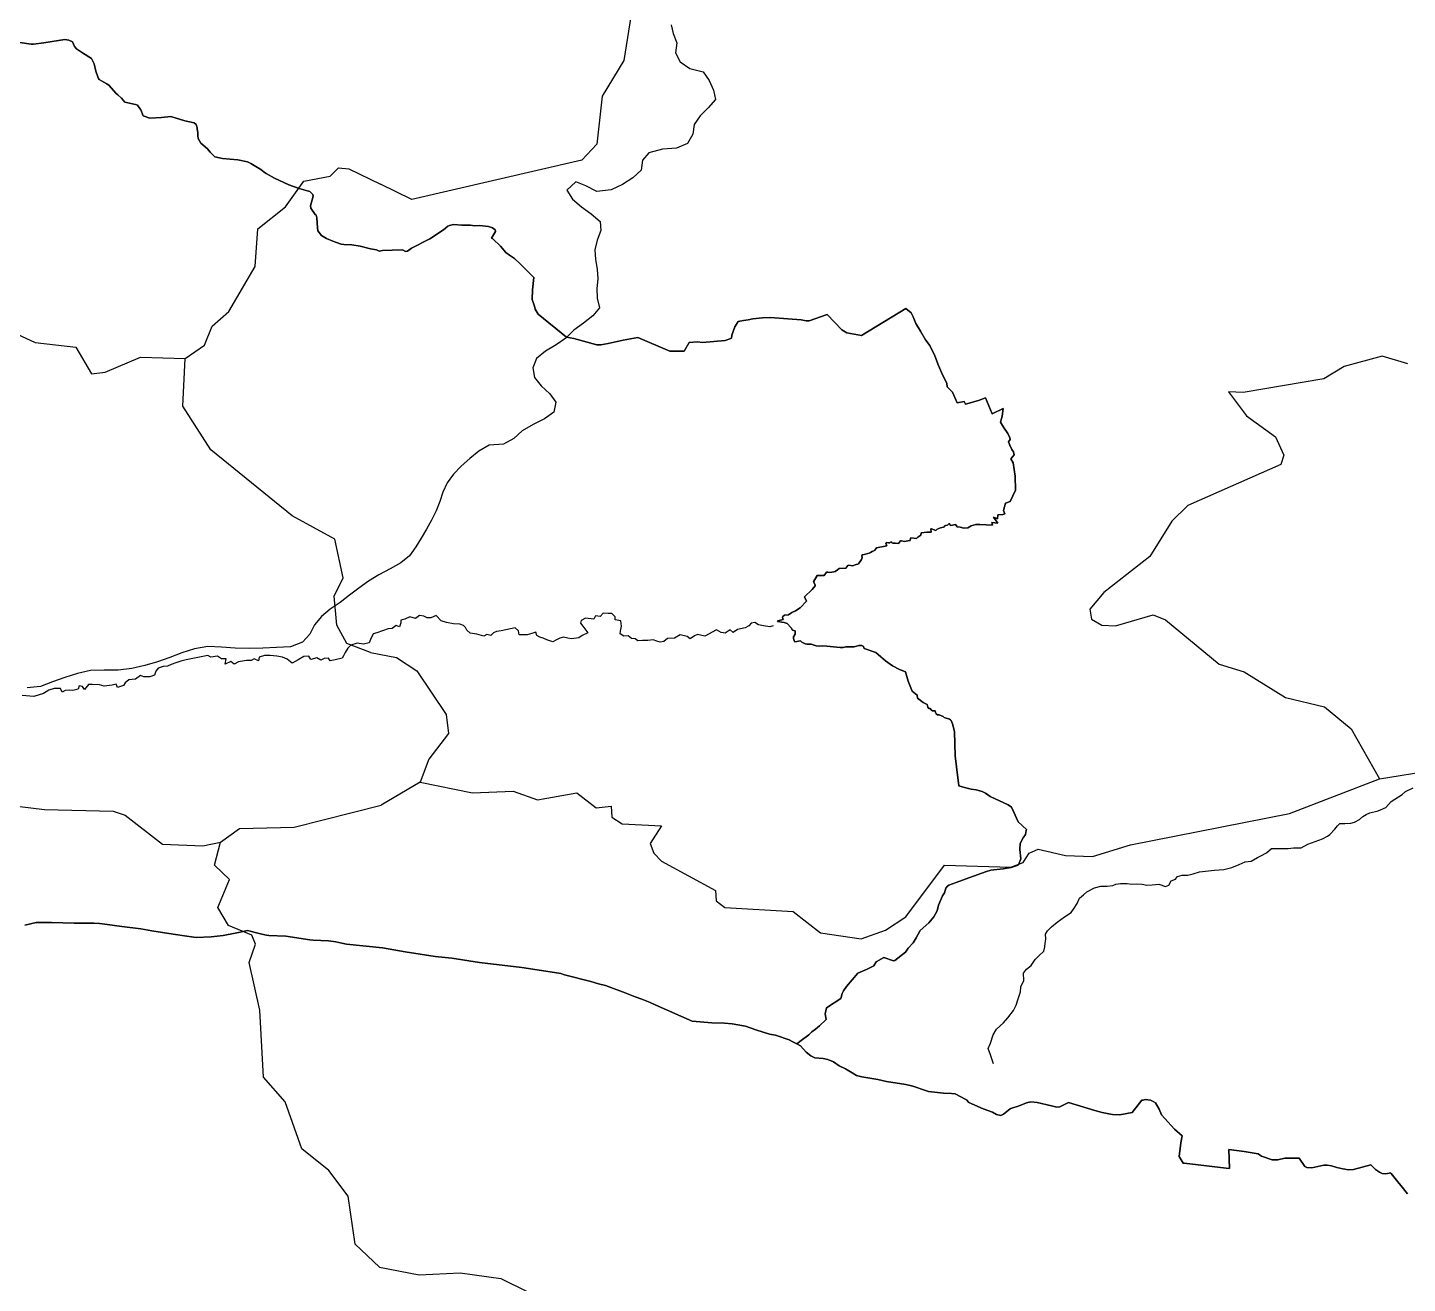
# Model space of a CAD drawing. Header units: metres. Extents: x 13.21 to 19.52, y 42.14 to 46.62.
# Drawn here: x 17.9286 to 18.1841, y 45.2219 to 45.4545 of the extents above; entities that cross this region are included whole.
import ezdxf

# ---------------------------------------------------------------- set-up
doc = ezdxf.new("R2010")
doc.units = ezdxf.units.M
doc.header["$MEASUREMENT"] = 0
for name, color, linetype in [('CESTE', 5, 'Continuous'), ('hr', 9, 'Continuous'), ('PRUGE', 7, 'Continuous'), ('RIJEKE', 4, 'Continuous')]:
    doc.layers.add(name, color=color, linetype=linetype)

msp = doc.modelspace()

# ---------------------------------------------------------------- linework, layer by layer
at = {"layer": 'CESTE'}
msp.add_line((18.0013, 45.31473), (17.99408, 45.31048), dxfattribs=at)
for points in [[(18.07774, 45.48667), (18.05426, 45.47289), (18.0495, 45.4717), (18.04461, 45.46757), (18.04097, 45.46086), (18.03899, 45.44838), (18.03502, 45.44179), (18.03403, 45.43289), (18.03122, 45.42993), (17.99972, 45.42261), (17.99395, 45.4255)], [(17.95779, 45.39321), (17.96136, 45.39568), (17.9628, 45.39917), (17.96589, 45.40191), (17.97072, 45.41021), (17.97122, 45.41719), (17.97634, 45.42128), (17.97978, 45.42604), (17.98464, 45.42696), (17.98616, 45.42847), (17.98809, 45.4283), (17.99395, 45.4255)], [(17.92326, 45.39809), (17.92587, 45.39805), (17.93003, 45.39613), (17.93754, 45.39529), (17.94043, 45.39036), (17.94297, 45.39063), (17.94953, 45.3934), (17.95779, 45.39321)], [(17.99208, 45.33875), (17.98774, 45.34042), (17.98586, 45.3438), (17.9854, 45.34916), (17.98702, 45.35255), (17.98551, 45.35971), (17.97757, 45.36402), (17.96253, 45.37624), (17.95735, 45.38434), (17.95779, 45.39321)], [(18.18419, 45.39218), (18.17943, 45.39364), (18.17241, 45.3917), (18.16863, 45.38942), (18.1537, 45.38687), (18.15098, 45.38698), (18.15431, 45.38254), (18.15966, 45.3787), (18.16118, 45.37527), (18.16064, 45.37354), (18.14345, 45.36595), (18.14047, 45.36303), (18.1364, 45.35649), (18.12785, 45.34985), (18.12529, 45.34678), (18.12561, 45.34491), (18.12748, 45.34381), (18.13002, 45.34368), (18.13702, 45.34568), (18.13931, 45.34475), (18.14923, 45.33654), (18.15384, 45.33514), (18.16153, 45.3304), (18.16871, 45.32869), (18.17366, 45.32462), (18.17892, 45.31533)], [(17.99208, 45.33875), (17.99689, 45.33778), (18.00069, 45.33532), (18.00612, 45.32725), (18.00654, 45.32372), (18.00291, 45.319), (18.0013, 45.31473)], [(18.0013, 45.31473), (18.01099, 45.31276), (18.01851, 45.31303), (18.02302, 45.31143), (18.03031, 45.31271), (18.03389, 45.30996), (18.03664, 45.31025), (18.03681, 45.30821), (18.03872, 45.30702), (18.04598, 45.30663), (18.04389, 45.30333), (18.04456, 45.30156), (18.046, 45.30005), (18.05599, 45.29463), (18.05613, 45.29275), (18.0577, 45.29148), (18.07036, 45.29077), (18.07544, 45.28682), (18.08292, 45.28568), (18.08746, 45.28729), (18.09122, 45.28974), (18.09836, 45.29933), (18.11069, 45.29897), (18.11294, 45.29985), (18.11406, 45.30159), (18.1157, 45.30233), (18.12076, 45.30112), (18.12581, 45.30092), (18.13281, 45.30309), (18.16224, 45.3089), (18.17892, 45.31533)], [(18.17892, 45.31533), (18.18883, 45.31694), (18.19886, 45.3159), (18.2054, 45.31315), (18.21001, 45.30886), (18.23156, 45.29623), (18.24488, 45.2909), (18.24728, 45.29059), (18.26246, 45.29218), (18.26752, 45.29199), (18.27205, 45.29039), (18.27618, 45.28486)], [(17.80484, 45.29053), (17.82897, 45.29631), (17.86445, 45.29868), (17.86886, 45.30038), (17.87404, 45.30105), (17.87604, 45.30409), (17.87786, 45.30545), (17.88019, 45.30576), (17.8851, 45.30447), (17.89764, 45.30522), (17.91016, 45.30344), (17.91245, 45.30404), (17.92178, 45.31006), (17.92416, 45.31058), (17.93172, 45.30966), (17.94443, 45.30937), (17.94669, 45.30859), (17.95358, 45.30322), (17.96105, 45.30291), (17.96434, 45.30362)], [(17.96434, 45.30362), (17.96784, 45.30615), (17.97797, 45.30636), (17.99408, 45.31048)], [(17.99376, 45.22487), (17.98927, 45.22912), (17.98796, 45.23802), (17.98441, 45.24278), (17.97941, 45.24677), (17.97628, 45.2555), (17.97229, 45.26009), (17.97162, 45.27249), (17.96961, 45.28131), (17.97083, 45.28468), (17.97011, 45.28638), (17.96578, 45.28815), (17.96382, 45.29152), (17.96602, 45.29667), (17.96322, 45.29936), (17.96434, 45.30362)], [(17.99376, 45.22487), (18.00111, 45.22344), (18.00872, 45.22382), (18.0162, 45.22279), (18.03071, 45.21561), (18.03069, 45.21212), (18.0328, 45.20693), (18.03738, 45.20052), (18.03734, 45.19516), (18.03478, 45.1921), (18.02752, 45.1906), (18.02578, 45.18926), (18.0239, 45.18545)]]:
    msp.add_lwpolyline(points, dxfattribs=at)
at = {"layer": 'hr'}
for points in [[(18.18409, 45.23845), (18.18106, 45.24222), (18.18093, 45.24234), (18.18074, 45.24231), (18.18011, 45.24216), (18.17944, 45.24225), (18.1789, 45.24249), (18.1782, 45.24298), (18.17742, 45.24373), (18.17733, 45.24381), (18.17408, 45.24297), (18.17318, 45.24292), (18.17213, 45.24311), (18.17101, 45.24335), (18.17001, 45.24363), (18.16923, 45.24378), (18.16862, 45.24376), (18.16637, 45.2433), (18.16549, 45.24332), (18.16512, 45.24354), (18.16402, 45.24505), (18.16139, 45.24509), (18.16007, 45.24476), (18.15906, 45.24474), (18.15708, 45.24543), (18.15691, 45.24555), (18.15648, 45.24588), (18.15388, 45.24628), (18.15103, 45.24667), (18.15112, 45.24314), (18.15051, 45.24321), (18.14273, 45.24416), (18.14257, 45.24417), (18.14183, 45.24539), (18.14213, 45.24794), (18.14236, 45.24921), (18.14098, 45.25046), (18.13858, 45.25312), (18.13815, 45.25413), (18.13742, 45.2553), (18.13704, 45.25556), (18.13654, 45.25579), (18.13553, 45.25592), (18.13515, 45.25584), (18.13492, 45.25579), (18.13313, 45.25353), (18.13087, 45.25309), (18.12948, 45.25313), (18.12911, 45.25322), (18.12759, 45.25354), (18.1262, 45.2539), (18.12131, 45.25535), (18.11976, 45.2546), (18.1192, 45.25449), (18.11821, 45.25479), (18.11554, 45.25539), (18.11438, 45.25552), (18.11355, 45.2553), (18.11222, 45.25475), (18.11069, 45.25429), (18.11056, 45.25418), (18.10932, 45.25323), (18.10878, 45.25296), (18.10803, 45.25316), (18.10726, 45.25358), (18.10555, 45.25418), (18.10291, 45.25536), (18.10247, 45.25588), (18.10235, 45.25593), (18.10038, 45.25696), (18.09969, 45.25703), (18.09822, 45.25709), (18.09544, 45.25744), (18.09504, 45.25754), (18.09252, 45.25842), (18.09122, 45.25872), (18.08761, 45.25929), (18.08606, 45.25966), (18.08307, 45.26013), (18.08209, 45.26039), (18.08129, 45.2609), (18.08003, 45.26162), (18.0789, 45.26219), (18.07784, 45.26289), (18.0768, 45.26336), (18.07593, 45.26351), (18.07439, 45.26368), (18.07364, 45.26401), (18.07278, 45.26472), (18.07171, 45.2659), (18.07105, 45.26622), (18.07184, 45.26689), (18.07323, 45.26793), (18.07379, 45.26847), (18.0745, 45.26898), (18.07523, 45.26958), (18.07644, 45.27075), (18.07631, 45.2718), (18.07652, 45.27292), (18.0792, 45.27465), (18.07944, 45.27558), (18.07969, 45.27606), (18.08025, 45.27684), (18.08235, 45.27931), (18.08409, 45.28007), (18.08529, 45.28072), (18.08571, 45.28144), (18.08715, 45.28225), (18.08893, 45.28162), (18.08921, 45.28167), (18.09113, 45.28322), (18.09164, 45.28395), (18.09255, 45.28495), (18.09312, 45.28587), (18.09389, 45.28724), (18.0955, 45.28867), (18.09643, 45.28974), (18.09699, 45.29087), (18.09725, 45.29196), (18.09802, 45.29365), (18.09838, 45.2942), (18.09864, 45.29505), (18.09891, 45.29542), (18.09921, 45.29565), (18.10055, 45.2961), (18.10287, 45.29701), (18.10613, 45.29819), (18.10696, 45.29841), (18.10926, 45.29865), (18.11075, 45.29891), (18.11149, 45.29917), (18.11185, 45.29929), (18.1121, 45.29939), (18.11251, 45.30053), (18.11233, 45.30227), (18.11236, 45.30335), (18.11295, 45.30441), (18.11335, 45.30502), (18.1135, 45.30576), (18.11358, 45.30594), (18.11201, 45.30736), (18.11115, 45.30927), (18.11077, 45.31011), (18.11018, 45.31054), (18.10683, 45.31207), (18.10598, 45.31269), (18.10537, 45.31298), (18.10427, 45.3133), (18.10331, 45.31339), (18.1021, 45.3137), (18.10101, 45.31403), (18.10057, 45.31757), (18.10037, 45.31959), (18.10025, 45.32407), (18.09987, 45.32552), (18.09963, 45.32612), (18.0995, 45.32623), (18.0993, 45.32637), (18.09832, 45.32666), (18.09812, 45.32687), (18.09739, 45.32716), (18.09708, 45.32718), (18.09686, 45.32739), (18.0967, 45.32761), (18.09668, 45.32795), (18.09618, 45.32791), (18.09599, 45.32806), (18.09575, 45.32835), (18.09547, 45.32835), (18.09531, 45.32859), (18.09514, 45.32908), (18.0944, 45.32946), (18.09335, 45.3303), (18.0933, 45.33081), (18.09237, 45.33157), (18.09167, 45.33343), (18.09117, 45.33512), (18.09003, 45.33557), (18.08876, 45.33627), (18.08743, 45.33721), (18.0866, 45.33791), (18.08569, 45.33875), (18.08349, 45.33948), (18.08341, 45.33986), (18.08332, 45.33993), (18.08305, 45.34003), (18.08249, 45.34005), (18.08166, 45.33979), (18.08012, 45.3398), (18.07962, 45.33967), (18.07905, 45.33968), (18.07659, 45.33993), (18.0758, 45.33996), (18.07523, 45.33992), (18.0746, 45.33996), (18.0737, 45.34028), (18.07291, 45.34029), (18.07258, 45.34035), (18.07196, 45.34066), (18.07169, 45.34087), (18.07069, 45.34071), (18.07062, 45.34076), (18.07045, 45.3413), (18.07039, 45.34164), (18.07075, 45.34213), (18.07073, 45.34274), (18.07025, 45.34286), (18.06998, 45.34331), (18.06924, 45.3441), (18.0687, 45.34426), (18.06748, 45.34446), (18.06754, 45.34462), (18.06853, 45.34485), (18.06837, 45.34523), (18.06843, 45.34541), (18.06878, 45.34562), (18.0695, 45.34571), (18.07012, 45.34613), (18.07077, 45.34643), (18.07164, 45.347), (18.07285, 45.34822), (18.07246, 45.34903), (18.07386, 45.35038), (18.07445, 45.35107), (18.07443, 45.35126), (18.07415, 45.35182), (18.07481, 45.35299), (18.07612, 45.35301), (18.07652, 45.35361), (18.07676, 45.35362), (18.07712, 45.35353), (18.07752, 45.35362), (18.07787, 45.35367), (18.07811, 45.35374), (18.07859, 45.35402), (18.07886, 45.35428), (18.0801, 45.35435), (18.08049, 45.35487), (18.08069, 45.35489), (18.08134, 45.35478), (18.08204, 45.35504), (18.08232, 45.3551), (18.08246, 45.35517), (18.08301, 45.35595), (18.08313, 45.3563), (18.08309, 45.35663), (18.08315, 45.35681), (18.08353, 45.35691), (18.08444, 45.35714), (18.0847, 45.35728), (18.08496, 45.35743), (18.0854, 45.35765), (18.08565, 45.3579), (18.0858, 45.35811), (18.08772, 45.35849), (18.08753, 45.35899), (18.08764, 45.35913), (18.08799, 45.35902), (18.08824, 45.35901), (18.08846, 45.3592), (18.08864, 45.35913), (18.08867, 45.35906), (18.08882, 45.35897), (18.08932, 45.359), (18.08989, 45.35894), (18.09023, 45.3594), (18.09041, 45.35941), (18.09098, 45.35927), (18.09159, 45.35944), (18.09205, 45.35948), (18.09207, 45.3599), (18.09217, 45.35997), (18.09321, 45.35982), (18.09345, 45.36009), (18.09402, 45.36044), (18.09408, 45.36087), (18.09512, 45.361), (18.09588, 45.36104), (18.09584, 45.36162), (18.09596, 45.36164), (18.0968, 45.36134), (18.09703, 45.36155), (18.09762, 45.36181), (18.0982, 45.36192), (18.09829, 45.36198), (18.09843, 45.36222), (18.09857, 45.36228), (18.09893, 45.36231), (18.09921, 45.36257), (18.09937, 45.36259), (18.09944, 45.36233), (18.09955, 45.36224), (18.10041, 45.36245), (18.1007, 45.36198), (18.1013, 45.36197), (18.10194, 45.36178), (18.10267, 45.3618), (18.10329, 45.36221), (18.10416, 45.36246), (18.1049, 45.36246), (18.10726, 45.36231), (18.10712, 45.36281), (18.10826, 45.36266), (18.10797, 45.36311), (18.10743, 45.36378), (18.10819, 45.36351), (18.10825, 45.36421), (18.1092, 45.36428), (18.10957, 45.3644), (18.10933, 45.36506), (18.10968, 45.36638), (18.11052, 45.36672), (18.11151, 45.3688), (18.11144, 45.37138), (18.11111, 45.37384), (18.11063, 45.3746), (18.11127, 45.37532), (18.11117, 45.37592), (18.11083, 45.3763), (18.11047, 45.3771), (18.11025, 45.37772), (18.11056, 45.37815), (18.11047, 45.37849), (18.11012, 45.37928), (18.10931, 45.38044), (18.10876, 45.38139), (18.10904, 45.3825), (18.10923, 45.38395), (18.10721, 45.38296), (18.10595, 45.38587), (18.10465, 45.38543), (18.10225, 45.38471), (18.10201, 45.3852), (18.10075, 45.38498), (18.09988, 45.38694), (18.0989, 45.38795), (18.09878, 45.38862), (18.09803, 45.39017), (18.09728, 45.39189), (18.09656, 45.39369), (18.09568, 45.39557), (18.09488, 45.39664), (18.09392, 45.39822), (18.09307, 45.39969), (18.09256, 45.40093), (18.09221, 45.40166), (18.09121, 45.40246), (18.08304, 45.39746), (18.0803, 45.39791), (18.07939, 45.39847), (18.07665, 45.40132), (18.07335, 45.40018), (18.07276, 45.40013), (18.07186, 45.40033), (18.06608, 45.4008), (18.06471, 45.40072), (18.06291, 45.4005), (18.06205, 45.40036), (18.06119, 45.4002), (18.0602, 45.40001), (18.05957, 45.39903), (18.05898, 45.39751), (18.05894, 45.39696), (18.05879, 45.39691), (18.05776, 45.39649), (18.05356, 45.39614), (18.05262, 45.39627), (18.05112, 45.39617), (18.05017, 45.39454), (18.04755, 45.39456), (18.04158, 45.39708), (18.03891, 45.39659), (18.03611, 45.39599), (18.03476, 45.39571), (18.034, 45.39571), (18.02973, 45.39689), (18.02836, 45.39713), (18.02315, 45.4014), (18.0226, 45.40231), (18.02245, 45.40289), (18.02201, 45.4041), (18.02208, 45.40588), (18.02236, 45.40819), (18.01977, 45.41079), (18.01879, 45.41168), (18.01781, 45.4123), (18.01714, 45.41284), (18.01616, 45.414), (18.01472, 45.41533), (18.01452, 45.4155), (18.01525, 45.41671), (18.01517, 45.41699), (18.01467, 45.4174), (18.01392, 45.41766), (18.01228, 45.41781), (18.01137, 45.41776), (18.01063, 45.41787), (18.00901, 45.41788), (18.00748, 45.41801), (18.00671, 45.41779), (18.00642, 45.41771), (18.00564, 45.41699), (18.00311, 45.41534), (17.99971, 45.41359), (17.99893, 45.41304), (17.99857, 45.41301), (17.99805, 45.41334), (17.99609, 45.41323), (17.9943, 45.41318), (17.99369, 45.41306), (17.99321, 45.4133), (17.99209, 45.41352), (17.99021, 45.414), (17.98866, 45.41422), (17.98713, 45.41428), (17.98664, 45.41438), (17.98515, 45.41491), (17.98395, 45.41543), (17.98304, 45.41597), (17.98237, 45.4168), (17.98229, 45.41737), (17.98218, 45.41925), (17.98203, 45.41971), (17.98188, 45.41987), (17.98107, 45.42102), (17.981, 45.42147), (17.9815, 45.42324), (17.9814, 45.42357), (17.98084, 45.4241), (17.9806, 45.42418), (17.97891, 45.42468), (17.97695, 45.42537), (17.97431, 45.42656), (17.97276, 45.42744), (17.9724, 45.42772), (17.9718, 45.42819), (17.97151, 45.42838), (17.96997, 45.42931), (17.96935, 45.42959), (17.96755, 45.42997), (17.96467, 45.43025), (17.96325, 45.43053), (17.96241, 45.43142), (17.96194, 45.432), (17.96067, 45.43306), (17.96017, 45.43393), (17.96011, 45.4344), (17.96011, 45.43503), (17.95999, 45.43566), (17.95999, 45.43592), (17.95984, 45.43653), (17.95943, 45.43683), (17.9577, 45.4372), (17.95513, 45.43803), (17.95337, 45.43785), (17.95127, 45.43771), (17.95003, 45.43815), (17.94956, 45.43922), (17.94936, 45.43949), (17.94898, 45.44012), (17.9486, 45.44023), (17.94658, 45.44069), (17.94597, 45.44139), (17.94531, 45.44203), (17.94495, 45.44232), (17.94372, 45.44372), (17.9433, 45.44407), (17.94271, 45.44437), (17.94184, 45.44487), (17.94174, 45.44503), (17.94163, 45.44533), (17.94125, 45.44639), (17.94092, 45.44773), (17.94046, 45.44877), (17.93876, 45.44978), (17.93764, 45.45052), (17.9373, 45.451), (17.93689, 45.45182), (17.93622, 45.45213), (17.93548, 45.45226), (17.93164, 45.45167), (17.92973, 45.45142), (17.92925, 45.45143), (17.92716, 45.45171)], [(17.92716, 45.45171), (17.92925, 45.45143), (17.92973, 45.45142), (17.93164, 45.45167), (17.93548, 45.45226), (17.93622, 45.45213), (17.93689, 45.45182), (17.9373, 45.451), (17.93764, 45.45052), (17.93876, 45.44978), (17.94046, 45.44877), (17.94092, 45.44773), (17.94125, 45.44639), (17.94163, 45.44533), (17.94174, 45.44503), (17.94184, 45.44487), (17.94271, 45.44437), (17.9433, 45.44407), (17.94372, 45.44372), (17.94495, 45.44232), (17.94531, 45.44203), (17.94597, 45.44139), (17.94658, 45.44069), (17.9486, 45.44023), (17.94898, 45.44012), (17.94936, 45.43949), (17.94956, 45.43922), (17.95003, 45.43815), (17.95127, 45.43771), (17.95337, 45.43785), (17.95513, 45.43803), (17.9577, 45.4372), (17.95943, 45.43683), (17.95984, 45.43653), (17.95999, 45.43592), (17.95999, 45.43566), (17.96011, 45.43503), (17.96011, 45.4344), (17.96017, 45.43393), (17.96067, 45.43306), (17.96194, 45.432), (17.96241, 45.43142), (17.96325, 45.43053), (17.96467, 45.43025), (17.96755, 45.42997), (17.96935, 45.42959), (17.96997, 45.42931), (17.97151, 45.42838), (17.9718, 45.42819), (17.9724, 45.42772), (17.97276, 45.42744), (17.97431, 45.42656), (17.97695, 45.42537), (17.97891, 45.42468), (17.9806, 45.42418), (17.98084, 45.4241), (17.9814, 45.42357), (17.9815, 45.42324), (17.981, 45.42147), (17.98107, 45.42102), (17.98188, 45.41987), (17.98203, 45.41971), (17.98218, 45.41925), (17.98229, 45.41737), (17.98237, 45.4168), (17.98304, 45.41597), (17.98395, 45.41543), (17.98515, 45.41491), (17.98664, 45.41438), (17.98713, 45.41428), (17.98866, 45.41422), (17.99021, 45.414), (17.99209, 45.41352), (17.99321, 45.4133), (17.99369, 45.41306), (17.9943, 45.41318), (17.99609, 45.41323), (17.99805, 45.41334), (17.99857, 45.41301), (17.99893, 45.41304), (17.99971, 45.41359), (18.00311, 45.41534), (18.00564, 45.41699), (18.00642, 45.41771), (18.00671, 45.41779), (18.00748, 45.41801), (18.00901, 45.41788), (18.01063, 45.41787), (18.01137, 45.41776), (18.01228, 45.41781), (18.01392, 45.41766), (18.01467, 45.4174), (18.01517, 45.41699), (18.01525, 45.41671), (18.01452, 45.4155), (18.01472, 45.41533), (18.01616, 45.414), (18.01714, 45.41284), (18.01781, 45.4123), (18.01879, 45.41168), (18.01977, 45.41079), (18.02236, 45.40819), (18.02208, 45.40588), (18.02201, 45.4041), (18.02245, 45.40289), (18.0226, 45.40231), (18.02315, 45.4014), (18.02836, 45.39713), (18.02973, 45.39689), (18.034, 45.39571), (18.03476, 45.39571), (18.03611, 45.39599), (18.03891, 45.39659), (18.04158, 45.39708), (18.04755, 45.39456), (18.05017, 45.39454), (18.05112, 45.39617), (18.05262, 45.39627), (18.05356, 45.39614), (18.05776, 45.39649), (18.05879, 45.39691), (18.05894, 45.39696), (18.05898, 45.39751), (18.05957, 45.39903), (18.0602, 45.40001), (18.06119, 45.4002), (18.06205, 45.40036), (18.06291, 45.4005), (18.06471, 45.40072), (18.06608, 45.4008), (18.07186, 45.40033), (18.07276, 45.40013), (18.07335, 45.40018), (18.07665, 45.40132), (18.07939, 45.39847), (18.0803, 45.39791), (18.08304, 45.39746), (18.09121, 45.40246), (18.09221, 45.40166), (18.09256, 45.40093), (18.09307, 45.39969), (18.09392, 45.39822), (18.09488, 45.39664), (18.09568, 45.39557), (18.09656, 45.39369), (18.09728, 45.39189), (18.09803, 45.39017), (18.09878, 45.38862), (18.0989, 45.38795), (18.09988, 45.38694), (18.10075, 45.38498), (18.10201, 45.3852), (18.10225, 45.38471), (18.10465, 45.38543), (18.10595, 45.38587), (18.10721, 45.38296), (18.10923, 45.38395), (18.10904, 45.3825), (18.10876, 45.38139), (18.10931, 45.38044), (18.11012, 45.37928), (18.11047, 45.37849), (18.11056, 45.37815), (18.11025, 45.37772), (18.11047, 45.3771), (18.11083, 45.3763), (18.11117, 45.37592), (18.11127, 45.37532), (18.11063, 45.3746), (18.11111, 45.37384), (18.11144, 45.37138), (18.11151, 45.3688), (18.11052, 45.36672), (18.10968, 45.36638), (18.10933, 45.36506), (18.10957, 45.3644), (18.1092, 45.36428), (18.10825, 45.36421), (18.10819, 45.36351), (18.10743, 45.36378), (18.10797, 45.36311), (18.10826, 45.36266), (18.10712, 45.36281), (18.10726, 45.36231), (18.1049, 45.36246), (18.10416, 45.36246), (18.10329, 45.36221), (18.10267, 45.3618), (18.10194, 45.36178), (18.1013, 45.36197), (18.1007, 45.36198), (18.10041, 45.36245), (18.09955, 45.36224), (18.09944, 45.36233), (18.09937, 45.36259), (18.09921, 45.36257), (18.09893, 45.36231), (18.09857, 45.36228), (18.09843, 45.36222), (18.09829, 45.36198), (18.0982, 45.36192), (18.09762, 45.36181), (18.09703, 45.36155), (18.0968, 45.36134), (18.09596, 45.36164), (18.09584, 45.36162), (18.09588, 45.36104), (18.09512, 45.361), (18.09408, 45.36087), (18.09402, 45.36044), (18.09345, 45.36009), (18.09321, 45.35982), (18.09217, 45.35997), (18.09207, 45.3599), (18.09205, 45.35948), (18.09159, 45.35944), (18.09098, 45.35927), (18.09041, 45.35941), (18.09023, 45.3594), (18.08989, 45.35894), (18.08932, 45.359), (18.08882, 45.35897), (18.08867, 45.35906), (18.08864, 45.35913), (18.08846, 45.3592), (18.08824, 45.35901), (18.08799, 45.35902), (18.08764, 45.35913), (18.08753, 45.35899), (18.08772, 45.35849), (18.0858, 45.35811), (18.08565, 45.3579), (18.0854, 45.35765), (18.08496, 45.35743), (18.0847, 45.35728), (18.08444, 45.35714), (18.08353, 45.35691), (18.08315, 45.35681), (18.08309, 45.35663), (18.08313, 45.3563), (18.08301, 45.35595), (18.08246, 45.35517), (18.08232, 45.3551), (18.08204, 45.35504), (18.08134, 45.35478), (18.08069, 45.35489), (18.08049, 45.35487), (18.0801, 45.35435), (18.07886, 45.35428), (18.07859, 45.35402), (18.07811, 45.35374), (18.07787, 45.35367), (18.07752, 45.35362), (18.07712, 45.35353), (18.07676, 45.35362), (18.07652, 45.35361), (18.07612, 45.35301), (18.07481, 45.35299), (18.07415, 45.35182), (18.07443, 45.35126), (18.07445, 45.35107), (18.07386, 45.35038), (18.07246, 45.34903), (18.07285, 45.34822), (18.07164, 45.347), (18.07077, 45.34643), (18.07012, 45.34613), (18.0695, 45.34571), (18.06878, 45.34562), (18.06843, 45.34541), (18.06837, 45.34523), (18.06853, 45.34485), (18.06754, 45.34462), (18.06748, 45.34446), (18.0687, 45.34426), (18.06924, 45.3441), (18.06998, 45.34331), (18.07025, 45.34286), (18.07073, 45.34274), (18.07075, 45.34213), (18.07039, 45.34164), (18.07045, 45.3413), (18.07062, 45.34076), (18.07069, 45.34071), (18.07169, 45.34087), (18.07196, 45.34066), (18.07258, 45.34035), (18.07291, 45.34029), (18.0737, 45.34028), (18.0746, 45.33996), (18.07523, 45.33992), (18.0758, 45.33996), (18.07659, 45.33993), (18.07905, 45.33968), (18.07962, 45.33967), (18.08012, 45.3398), (18.08166, 45.33979), (18.08249, 45.34005), (18.08305, 45.34003), (18.08332, 45.33993), (18.08341, 45.33986), (18.08349, 45.33948), (18.08569, 45.33875), (18.0866, 45.33791), (18.08743, 45.33721), (18.08876, 45.33627), (18.09003, 45.33557), (18.09117, 45.33512), (18.09167, 45.33343), (18.09237, 45.33157), (18.0933, 45.33081), (18.09335, 45.3303), (18.0944, 45.32946), (18.09514, 45.32908), (18.09531, 45.32859), (18.09547, 45.32835), (18.09575, 45.32835), (18.09599, 45.32806), (18.09618, 45.32791), (18.09668, 45.32795), (18.0967, 45.32761), (18.09686, 45.32739), (18.09708, 45.32718), (18.09739, 45.32716), (18.09812, 45.32687), (18.09832, 45.32666), (18.0993, 45.32637), (18.0995, 45.32623), (18.09963, 45.32612), (18.09987, 45.32552), (18.10025, 45.32407), (18.10037, 45.31959), (18.10057, 45.31757), (18.10101, 45.31403), (18.1021, 45.3137), (18.10331, 45.31339), (18.10427, 45.3133), (18.10537, 45.31298), (18.10598, 45.31269), (18.10683, 45.31207), (18.11018, 45.31054), (18.11077, 45.31011), (18.11115, 45.30927), (18.11201, 45.30736), (18.11358, 45.30594), (18.1135, 45.30576), (18.11335, 45.30502), (18.11295, 45.30441), (18.11236, 45.30335), (18.11233, 45.30227), (18.11251, 45.30053), (18.1121, 45.29939), (18.11185, 45.29929), (18.11149, 45.29917), (18.11075, 45.29891), (18.10926, 45.29865), (18.10696, 45.29841), (18.10613, 45.29819), (18.10287, 45.29701), (18.10055, 45.2961), (18.09921, 45.29565), (18.09891, 45.29542), (18.09864, 45.29505), (18.09838, 45.2942), (18.09802, 45.29365), (18.09725, 45.29196), (18.09699, 45.29087), (18.09643, 45.28974), (18.0955, 45.28867), (18.09389, 45.28724), (18.09312, 45.28587), (18.09255, 45.28495), (18.09164, 45.28395), (18.09113, 45.28322), (18.08921, 45.28167), (18.08893, 45.28162), (18.08715, 45.28225), (18.08571, 45.28144), (18.08529, 45.28072), (18.08409, 45.28007), (18.08235, 45.27931), (18.08025, 45.27684), (18.07969, 45.27606), (18.07944, 45.27558), (18.0792, 45.27465), (18.07652, 45.27292), (18.07631, 45.2718), (18.07644, 45.27075), (18.07523, 45.26958), (18.0745, 45.26898), (18.07379, 45.26847), (18.07323, 45.26793), (18.07184, 45.26689), (18.07105, 45.26622), (18.0702, 45.26666), (18.06964, 45.26696), (18.06708, 45.26784), (18.06596, 45.26801), (18.06347, 45.26886), (18.06153, 45.26951), (18.06115, 45.2696), (18.05908, 45.26993), (18.05763, 45.27006), (18.0553, 45.27014), (18.05164, 45.27043), (18.0448, 45.27346), (18.04385, 45.27392), (18.04234, 45.27454), (18.04113, 45.27495), (18.03925, 45.27569), (18.03611, 45.27686), (18.03561, 45.27703), (18.03431, 45.27736), (18.03289, 45.27777), (18.02803, 45.27902), (18.02731, 45.27927), (18.02618, 45.27948), (18.02014, 45.28037), (18.01231, 45.28134), (18.00716, 45.28213), (18.00405, 45.2824), (17.99852, 45.28328), (17.9943, 45.28405), (17.98767, 45.28473), (17.98677, 45.28488), (17.9857, 45.28515), (17.98433, 45.2853), (17.98151, 45.28546), (17.98087, 45.28553), (17.97642, 45.28619), (17.9733, 45.28632), (17.97282, 45.28638), (17.97196, 45.28654), (17.97099, 45.28678), (17.96979, 45.28713), (17.96926, 45.28721), (17.96798, 45.28696), (17.96707, 45.28676), (17.96481, 45.28629), (17.96257, 45.28604), (17.95979, 45.28595), (17.95811, 45.28616), (17.95556, 45.28657), (17.95164, 45.28719), (17.94955, 45.28757), (17.94607, 45.28795), (17.94293, 45.28839), (17.94189, 45.28851), (17.94085, 45.28858), (17.93725, 45.28858), (17.93302, 45.28871), (17.93241, 45.28873), (17.93201, 45.28874), (17.93019, 45.28869), (17.92807, 45.28824)], [(17.92807, 45.28824), (17.93019, 45.28869), (17.93201, 45.28874), (17.93241, 45.28873), (17.93302, 45.28871), (17.93725, 45.28858), (17.94085, 45.28858), (17.94189, 45.28851), (17.94293, 45.28839), (17.94607, 45.28795), (17.94955, 45.28757), (17.95164, 45.28719), (17.95556, 45.28657), (17.95811, 45.28616), (17.95979, 45.28595), (17.96257, 45.28604), (17.96481, 45.28629), (17.96707, 45.28676), (17.96798, 45.28696), (17.96926, 45.28721), (17.96979, 45.28713), (17.97099, 45.28678), (17.97196, 45.28654), (17.97282, 45.28638), (17.9733, 45.28632), (17.97642, 45.28619), (17.98087, 45.28553), (17.98151, 45.28546), (17.98433, 45.2853), (17.9857, 45.28515), (17.98677, 45.28488), (17.98767, 45.28473), (17.9943, 45.28405), (17.99852, 45.28328), (18.00405, 45.2824), (18.00716, 45.28213), (18.01231, 45.28134), (18.02014, 45.28037), (18.02618, 45.27948), (18.02731, 45.27927), (18.02803, 45.27902), (18.03289, 45.27777), (18.03431, 45.27736), (18.03561, 45.27703), (18.03611, 45.27686), (18.03925, 45.27569), (18.04113, 45.27495), (18.04234, 45.27454), (18.04385, 45.27392), (18.0448, 45.27346), (18.05164, 45.27043), (18.0553, 45.27014), (18.05763, 45.27006), (18.05908, 45.26993), (18.06115, 45.2696), (18.06153, 45.26951), (18.06347, 45.26886), (18.06596, 45.26801), (18.06708, 45.26784), (18.06964, 45.26696), (18.0702, 45.26666), (18.07105, 45.26622), (18.07171, 45.2659), (18.07278, 45.26472), (18.07364, 45.26401), (18.07439, 45.26368), (18.07593, 45.26351), (18.0768, 45.26336), (18.07784, 45.26289), (18.0789, 45.26219), (18.08003, 45.26162), (18.08129, 45.2609), (18.08209, 45.26039), (18.08307, 45.26013), (18.08606, 45.25966), (18.08761, 45.25929), (18.09122, 45.25872), (18.09252, 45.25842), (18.09504, 45.25754), (18.09544, 45.25744), (18.09822, 45.25709), (18.09969, 45.25703), (18.10038, 45.25696), (18.10235, 45.25593), (18.10247, 45.25588), (18.10291, 45.25536), (18.10555, 45.25418), (18.10726, 45.25358), (18.10803, 45.25316), (18.10878, 45.25296), (18.10932, 45.25323), (18.11056, 45.25418), (18.11069, 45.25429), (18.11222, 45.25475), (18.11355, 45.2553), (18.11438, 45.25552), (18.11554, 45.25539), (18.11821, 45.25479), (18.1192, 45.25449), (18.11976, 45.2546), (18.12131, 45.25535), (18.1262, 45.2539), (18.12759, 45.25354), (18.12911, 45.25322), (18.12948, 45.25313), (18.13087, 45.25309), (18.13313, 45.25353), (18.13492, 45.25579), (18.13515, 45.25584), (18.13553, 45.25592), (18.13654, 45.25579), (18.13704, 45.25556), (18.13742, 45.2553), (18.13815, 45.25413), (18.13858, 45.25312), (18.14098, 45.25046), (18.14236, 45.24921), (18.14213, 45.24794), (18.14183, 45.24539), (18.14257, 45.24417), (18.14273, 45.24416), (18.15051, 45.24321), (18.15112, 45.24314), (18.15103, 45.24667), (18.15388, 45.24628), (18.15648, 45.24588), (18.15691, 45.24555), (18.15708, 45.24543), (18.15906, 45.24474), (18.16007, 45.24476), (18.16139, 45.24509), (18.16402, 45.24505), (18.16512, 45.24354), (18.16549, 45.24332), (18.16637, 45.2433), (18.16862, 45.24376), (18.16923, 45.24378), (18.17001, 45.24363), (18.17101, 45.24335), (18.17213, 45.24311), (18.17318, 45.24292), (18.17408, 45.24297), (18.17733, 45.24381), (18.17742, 45.24373), (18.1782, 45.24298), (18.1789, 45.24249), (18.17944, 45.24225), (18.18011, 45.24216), (18.18074, 45.24231), (18.18093, 45.24234), (18.18106, 45.24222), (18.18409, 45.23845)]]:
    msp.add_lwpolyline(points, dxfattribs=at)
at = {"layer": 'PRUGE'}
msp.add_lwpolyline([(18.04778, 45.455), (18.04811, 45.45339), (18.04884, 45.45162), (18.04858, 45.44981), (18.04943, 45.44811), (18.05124, 45.44691), (18.05367, 45.44625), (18.05478, 45.44468), (18.05559, 45.4429), (18.05595, 45.44116), (18.05459, 45.43964), (18.05316, 45.43812), (18.05205, 45.43652), (18.05177, 45.43471), (18.0508, 45.433), (18.04877, 45.43216), (18.04616, 45.43193), (18.04363, 45.43128), (18.04247, 45.42991), (18.04222, 45.42805), (18.04064, 45.42664), (18.03876, 45.42538), (18.03663, 45.42442), (18.03402, 45.42414), (18.03195, 45.42519), (18.0301, 45.42588), (18.0301, 45.42588), (18.02848, 45.42437), (18.02952, 45.42272), (18.03116, 45.4213), (18.03296, 45.42), (18.03461, 45.41856), (18.03474, 45.4169), (18.03405, 45.4151), (18.03364, 45.41333), (18.03376, 45.41154), (18.03405, 45.40974), (18.03422, 45.40795), (18.03402, 45.40616), (18.03406, 45.40437), (18.03452, 45.40259), (18.03327, 45.40108), (18.03151, 45.39974), (18.02975, 45.39843), (18.02826, 45.39696), (18.02645, 45.39572), (18.02449, 45.39457), (18.02283, 45.39316), (18.02214, 45.39146), (18.02245, 45.38968), (18.02372, 45.38809), (18.02533, 45.38663), (18.02643, 45.3851), (18.02602, 45.38327), (18.02431, 45.38201), (18.02219, 45.38095), (18.02021, 45.37981), (18.01863, 45.37834), (18.0167, 45.37734), (18.01409, 45.37714), (18.01215, 45.37604), (18.01047, 45.37466), (18.00887, 45.37326), (18.00746, 45.37176), (18.00632, 45.37015), (18.00551, 45.36844), (18.00492, 45.36669), (18.00427, 45.36496), (18.00341, 45.36326), (18.00247, 45.36159), (18.00149, 45.35993), (18.00051, 45.35828), (17.99934, 45.35666), (17.99771, 45.35531), (17.99571, 45.3542), (17.99364, 45.35312), (17.99172, 45.35194), (17.98996, 45.35064), (17.98822, 45.34932), (17.9865, 45.34799), (17.98464, 45.34676), (17.98301, 45.34539), (17.98172, 45.34384), (17.98089, 45.34211), (17.9795, 45.34065), (17.97727, 45.33975), (17.97472, 45.33964), (17.97216, 45.33955), (17.96961, 45.33945), (17.96707, 45.33954), (17.96453, 45.33974), (17.96199, 45.33984), (17.96199, 45.33984), (17.95951, 45.33941), (17.95718, 45.33868), (17.95495, 45.33781), (17.95267, 45.337), (17.95031, 45.33631), (17.94788, 45.33577), (17.94536, 45.33547), (17.94281, 45.33543), (17.94027, 45.33539), (17.93785, 45.33482), (17.93552, 45.33409), (17.93323, 45.33329), (17.93097, 45.33241), (17.92852, 45.33218)], dxfattribs=at)
at = {"layer": 'RIJEKE'}
for points in [[(18.06663, 45.34366), (18.06604, 45.34347), (18.06485, 45.34367), (18.06395, 45.34387), (18.06323, 45.34426), (18.06323, 45.34426), (18.06258, 45.34418), (18.06212, 45.34368), (18.0615, 45.34327), (18.06003, 45.34301), (18.05923, 45.34246), (18.05868, 45.34291), (18.05868, 45.34291), (18.05779, 45.3423), (18.05701, 45.34246), (18.05616, 45.3429), (18.05616, 45.3429), (18.05398, 45.34176), (18.05264, 45.34206), (18.05264, 45.34206), (18.05208, 45.34181), (18.05127, 45.34126), (18.05073, 45.34171), (18.04946, 45.34198), (18.04946, 45.34198), (18.04841, 45.34139), (18.04711, 45.34135), (18.04643, 45.34077), (18.04571, 45.34064), (18.04513, 45.34082), (18.04442, 45.34108), (18.04442, 45.34108), (18.04344, 45.34095), (18.04247, 45.34094), (18.04161, 45.3409), (18.0411, 45.34124), (18.04041, 45.34135), (18.03982, 45.34181), (18.03982, 45.34181), (18.03902, 45.34177), (18.03832, 45.34219), (18.03839, 45.34267), (18.03857, 45.34361), (18.03847, 45.34457), (18.03737, 45.3448), (18.0374, 45.34531), (18.03676, 45.34598), (18.03676, 45.34598), (18.03608, 45.34598), (18.03516, 45.34602), (18.03516, 45.34602), (18.03461, 45.34537), (18.03377, 45.34554), (18.03377, 45.34554), (18.03347, 45.3449), (18.03188, 45.34506), (18.03188, 45.34506), (18.03108, 45.34467), (18.03095, 45.34417), (18.03144, 45.34358), (18.03234, 45.3424), (18.03131, 45.34185), (18.03065, 45.34145), (18.02932, 45.34127), (18.02863, 45.34138), (18.02786, 45.34154), (18.02786, 45.34154), (18.02713, 45.34139), (18.02656, 45.34106), (18.02584, 45.34072), (18.02473, 45.34107), (18.02408, 45.34136), (18.02344, 45.34159), (18.02287, 45.34187), (18.02269, 45.34247), (18.02269, 45.34247), (18.02198, 45.34222), (18.02109, 45.34197), (18.0196, 45.34197), (18.01948, 45.34272), (18.01888, 45.34327), (18.01888, 45.34327), (18.01714, 45.34294), (18.01628, 45.34274), (18.01541, 45.34264), (18.01487, 45.34237), (18.01436, 45.34189), (18.01365, 45.34205), (18.01365, 45.34205), (18.01309, 45.34173), (18.01177, 45.34215), (18.01053, 45.34233), (18.00994, 45.34289), (18.00971, 45.34334), (18.00933, 45.34372), (18.00865, 45.34397), (18.00748, 45.34404), (18.00618, 45.34429), (18.00521, 45.34461), (18.00426, 45.3456), (18.00426, 45.3456), (18.00328, 45.34517), (18.00261, 45.34517), (18.00195, 45.34545), (18.00114, 45.34559), (18.00114, 45.34559), (18.00044, 45.34502), (17.99937, 45.34536), (17.99937, 45.34536), (17.99843, 45.3449), (17.99772, 45.34469), (17.99769, 45.34422), (17.99746, 45.34346), (17.99684, 45.34371), (17.99684, 45.34371), (17.99608, 45.34318), (17.99534, 45.34314), (17.99327, 45.34239), (17.99257, 45.34216), (17.9921, 45.34116), (17.99188, 45.3405), (17.99083, 45.34029), (17.9896, 45.34043), (17.9896, 45.34043), (17.98848, 45.34011), (17.98791, 45.33954), (17.98743, 45.33875), (17.98711, 45.33812), (17.98685, 45.33767), (17.98557, 45.33738), (17.98465, 45.3372), (17.98431, 45.3377), (17.98431, 45.3377), (17.9835, 45.33764), (17.9829, 45.33728), (17.98217, 45.33774), (17.98217, 45.33774), (17.98105, 45.33746), (17.9807, 45.33806), (17.9807, 45.33806), (17.97978, 45.33799), (17.9787, 45.33734), (17.97757, 45.33674), (17.97666, 45.33748), (17.97578, 45.33784), (17.97475, 45.33806), (17.97349, 45.33817), (17.97349, 45.33817), (17.97248, 45.33815), (17.97151, 45.33784), (17.97136, 45.33716), (17.97055, 45.33756), (17.97055, 45.33756), (17.97003, 45.33727), (17.96911, 45.33722), (17.96768, 45.337), (17.96684, 45.33655), (17.96625, 45.33705), (17.96625, 45.33705), (17.9652, 45.33657), (17.96538, 45.33758), (17.96538, 45.33758), (17.9645, 45.33754), (17.96379, 45.33804), (17.96379, 45.33804), (17.96256, 45.33787), (17.96197, 45.33815), (17.96197, 45.33815), (17.96041, 45.33786), (17.95794, 45.33736), (17.95695, 45.33712), (17.95605, 45.33682), (17.95518, 45.33651), (17.95448, 45.33617), (17.95369, 45.33611), (17.95278, 45.33583), (17.95238, 45.3353), (17.95212, 45.33452), (17.95121, 45.33425), (17.95013, 45.33421), (17.94949, 45.33444), (17.94949, 45.33444), (17.94859, 45.3338), (17.94733, 45.33366), (17.94665, 45.3331), (17.94635, 45.3326), (17.94524, 45.33224), (17.94501, 45.33286), (17.94501, 45.33286), (17.94428, 45.33265), (17.9428, 45.3325), (17.94191, 45.33272), (17.94055, 45.3328), (17.93988, 45.33283), (17.93988, 45.33283), (17.93915, 45.33187), (17.93877, 45.33241), (17.93815, 45.33254), (17.93815, 45.33254), (17.93796, 45.33195), (17.93701, 45.33167), (17.93633, 45.33175), (17.93633, 45.33175), (17.93555, 45.3317), (17.93498, 45.33136), (17.93467, 45.33205), (17.93467, 45.33205), (17.93351, 45.33207), (17.93253, 45.33176), (17.93152, 45.33112), (17.92978, 45.33056), (17.9276, 45.33077)], [(18.10748, 45.26255), (18.10687, 45.26422), (18.10647, 45.26541), (18.10687, 45.2664), (18.10737, 45.26789), (18.108, 45.26896), (18.1093, 45.27013), (18.11011, 45.27109), (18.11117, 45.27242), (18.11162, 45.27343), (18.11202, 45.2746), (18.11248, 45.27586), (18.11254, 45.2768), (18.11305, 45.27796), (18.11299, 45.27936), (18.11354, 45.28009), (18.11442, 45.28073), (18.11518, 45.28188), (18.11584, 45.28253), (18.11679, 45.28341), (18.11695, 45.28424), (18.11702, 45.28491), (18.11714, 45.28561), (18.11708, 45.28653), (18.11742, 45.2872), (18.11816, 45.2879), (18.11925, 45.28879), (18.12058, 45.2898), (18.12186, 45.2906), (18.12241, 45.29136), (18.12293, 45.29221), (18.12339, 45.29321), (18.12409, 45.29385), (18.12471, 45.29443), (18.12617, 45.29512), (18.12732, 45.29543), (18.12852, 45.29545), (18.12956, 45.29558), (18.13009, 45.29585), (18.13095, 45.29594), (18.13217, 45.29597), (18.13217, 45.29597), (18.13303, 45.29582), (18.13385, 45.29589), (18.13385, 45.29589), (18.13496, 45.29584), (18.13583, 45.29566), (18.1368, 45.2957), (18.13804, 45.29579), (18.13804, 45.29579), (18.13928, 45.29538), (18.13989, 45.29566), (18.14032, 45.29642), (18.14117, 45.29676), (18.14153, 45.29727), (18.1424, 45.29751), (18.14341, 45.2975), (18.14442, 45.29772), (18.14559, 45.2981), (18.14835, 45.29844), (18.15008, 45.29854), (18.15161, 45.29888), (18.15294, 45.29946), (18.15405, 45.29994), (18.15513, 45.30009), (18.15633, 45.30074), (18.15693, 45.30107), (18.15799, 45.30162), (18.15894, 45.3024), (18.16203, 45.30243), (18.163, 45.30257), (18.16441, 45.30254), (18.16568, 45.30325), (18.16698, 45.30372), (18.16838, 45.30424), (18.16927, 45.30472), (18.16975, 45.30504), (18.17067, 45.30603), (18.17116, 45.30662), (18.17159, 45.30708), (18.17252, 45.30708), (18.17361, 45.3071), (18.17431, 45.30731), (18.17523, 45.30778), (18.17581, 45.30837), (18.17646, 45.30873), (18.17716, 45.30906), (18.17869, 45.3094), (18.1801, 45.31001), (18.18106, 45.31111), (18.18176, 45.31154), (18.18245, 45.31198), (18.18313, 45.31245), (18.18374, 45.313), (18.18516, 45.31366)]]:
    msp.add_lwpolyline(points, dxfattribs=at)

doc.saveas('drawing.dxf')
